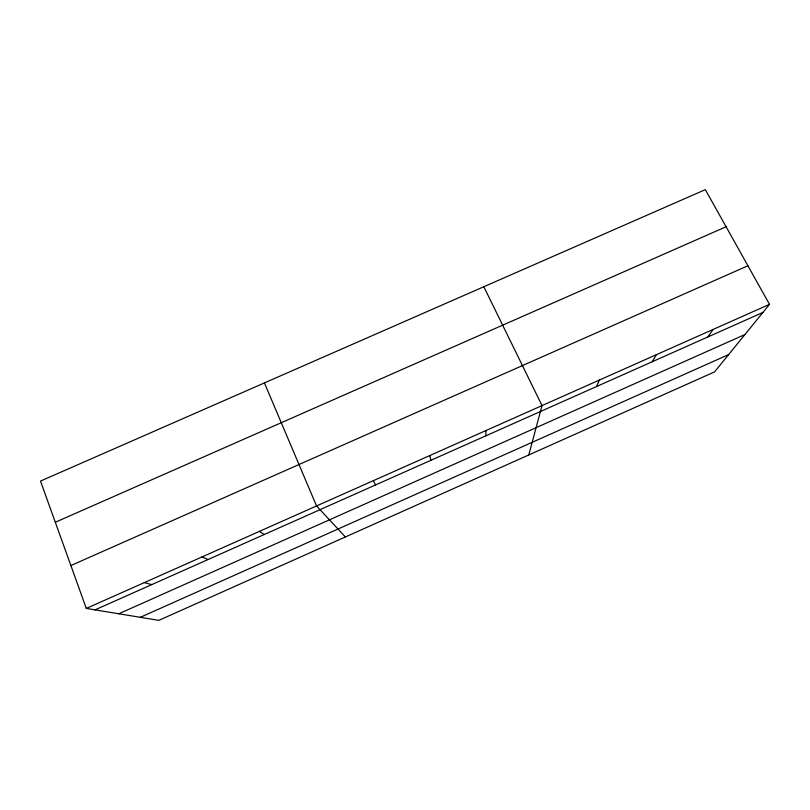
<?xml version="1.0" encoding="UTF-8"?>
<svg xmlns="http://www.w3.org/2000/svg" width="810" height="810" viewBox="0 0 810 810"><rect width="100%" height="100%" fill="white"/><g stroke="black" fill="none" stroke-linecap="round" stroke-linejoin="round"><path stroke-width="1.21" d="M485.747 435.881L486.091 430.485M528.788 454.957L542.022 405.597L483.823 286.74M596.484 386.562L599.349 380.082M652.253 361.726L656.363 354.709M707.727 337.031L713.083 329.457M769.5 304.347L714.542 371.901L158.831 620.359L86.305 608.431L40.5 481.079L705.318 189.641L769.5 304.347L86.305 608.431M118.797 613.778L744.957 334.52M140.312 617.311L728.635 354.588M95.043 609.869L762.909 312.447M70.875 565.542L747.903 265.751M55.313 522.258L726.084 226.749M144.322 582.603L151.723 584.628M202.034 556.915L208.109 559.518M259.443 531.37L264.212 534.529M345.384 536.949L316.548 505.946L264.414 382.917M373.359 480.664L375.546 484.957M429.877 455.514L430.788 460.353"/></g></svg>
